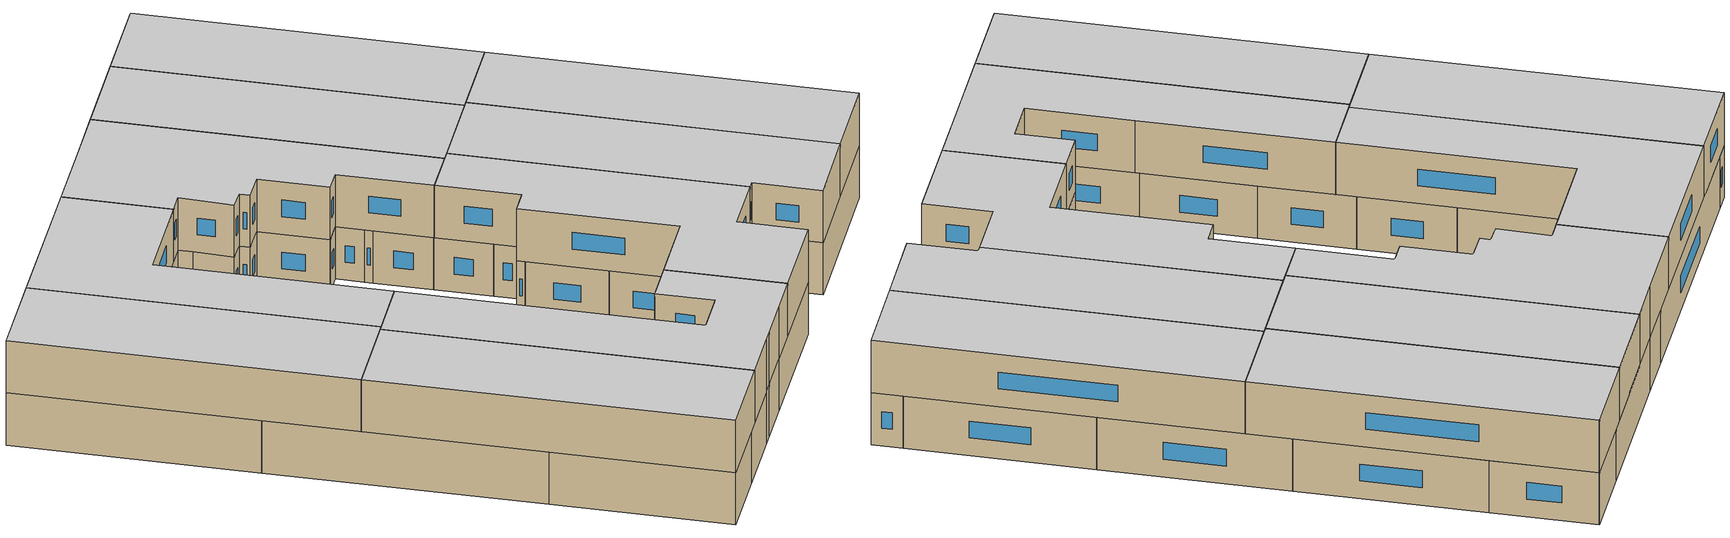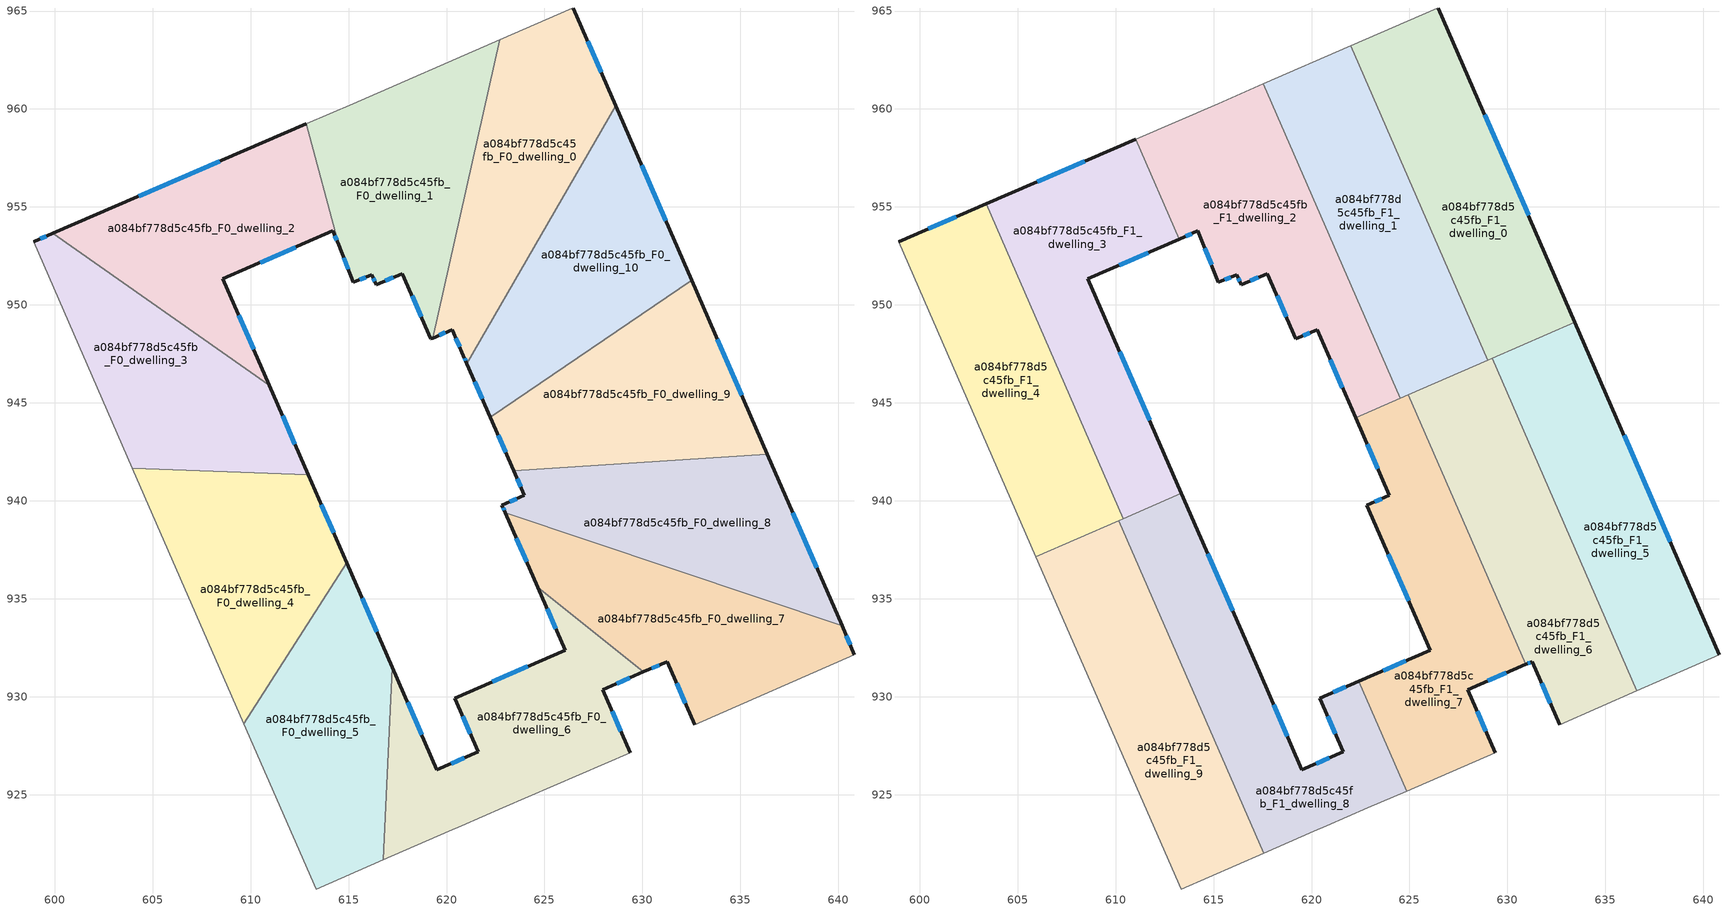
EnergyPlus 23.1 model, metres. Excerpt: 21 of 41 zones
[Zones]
a084bf778d5c45fb_F0_dwelling_0
 floor ground (EU_floor_Construction): 626.47,965.16 628.64,960.17 621.04,947 620.86,947.41 620.28,948.74 619.29,948.31 622.73,963.54 626.41,965.15 z0
 wall outside (EU_wall_Construction): 628.64,960.17 626.47,965.16 / 619.29,948.31 620.28,948.74 620.86,947.41 621.04,947 z0:3
 wall to a084bf778d5c45fb_F0_dwelling_10 (EU_wall_Construction): 621.04,947 628.64,960.17 z0:3
 wall to a084bf778d5c45fb_F0_dwelling_1 (EU_wall_Construction): 622.73,963.54 619.29,948.31 z0:3
 wall adiabatic (EU_wall_Construction): 626.47,965.16 626.41,965.15 622.73,963.54 z0:3
 window (EU_Window_Construction): 627.91,961.86 627.21,963.46 / 620.93,947.27 620.98,947.14 / 620.48,948.29 620.67,947.86 / 619.63,948.46 619.94,948.59 z1.02:1.98
a084bf778d5c45fb_F0_dwelling_1
 floor ground (EU_floor_Construction): 622.73,963.54 619.29,948.31 619.2,948.27 617.75,951.59 616.41,951.03 616.19,951.54 615.25,951.16 614.49,953.06 612.83,959.24 615.24,960.28 z0
 wall outside (EU_wall_Construction): 614.49,953.06 615.25,951.16 616.19,951.54 616.41,951.03 617.75,951.59 619.2,948.27 619.29,948.31 z0:3
 wall to a084bf778d5c45fb_F0_dwelling_2 (EU_wall_Construction): 612.83,959.24 614.49,953.06 z0:3
 wall adiabatic (EU_wall_Construction): 622.73,963.54 615.24,960.28 612.83,959.24 z0:3
 window (EU_Window_Construction): 618.24,950.46 618.71,949.4 / 616.86,951.22 617.29,951.4 / 616.27,951.37 616.33,951.2 / 615.57,951.29 615.87,951.41 / 614.75,952.42 614.99,951.81 z1.02:1.98
a084bf778d5c45fb_F0_dwelling_10
 floor ground (EU_floor_Construction): 628.64,960.17 632.51,951.27 622.23,944.28 621.04,947 z0
 wall outside (EU_wall_Construction): 621.04,947 622.23,944.28 / 632.51,951.27 628.64,960.17 z0:3
 wall to a084bf778d5c45fb_F0_dwelling_9 (EU_wall_Construction): 622.23,944.28 632.51,951.27 z0:3
 window (EU_Window_Construction): 621.45,946.07 621.83,945.2 / 631.2,954.3 629.96,957.14 z1.02:1.98
a084bf778d5c45fb_F0_dwelling_2
 floor ground (EU_floor_Construction): 612.83,959.24 614.49,953.06 614.2,953.78 608.59,951.33 610.95,945.9 599.9,953.65 z0
 wall outside (EU_wall_Construction): 610.95,945.9 608.59,951.33 614.2,953.78 614.49,953.06 / 612.83,959.24 599.9,953.65 z0:3
 wall to a084bf778d5c45fb_F0_dwelling_3 (EU_wall_Construction): 599.9,953.65 610.95,945.9 z0:3
 window (EU_Window_Construction): 614.3,953.53 614.39,953.31 / 610.5,952.16 612.29,952.94 / 610.15,947.74 609.39,949.48 / 608.43,957.34 604.3,955.55 z1.02:1.98
 ceiling adiabatic (EU_roof_Construction): 605.86,949.47 603.39,955.16 599.9,953.65 z3
a084bf778d5c45fb_F0_dwelling_3
 floor ground (EU_floor_Construction): 610.95,945.9 612.94,941.34 603.97,941.65 598.92,953.23 599.9,953.65 z0
 wall outside (EU_wall_Construction): 612.94,941.34 610.95,945.9 / 599.9,953.65 598.92,953.23 z0:3
 wall to a084bf778d5c45fb_F0_dwelling_4 (EU_wall_Construction): 603.97,941.65 612.94,941.34 z0:3
 wall adiabatic (EU_wall_Construction): 598.92,953.23 603.97,941.65 z0:3
 window (EU_Window_Construction): 612.26,942.89 611.63,944.35 / 599.57,953.51 599.25,953.37 z1.02:1.98
 ceiling adiabatic (EU_roof_Construction): 609.34,941.46 605.86,949.47 599.9,953.65 598.92,953.23 603.97,941.65 z3
a084bf778d5c45fb_F0_dwelling_4
 floor ground (EU_floor_Construction): 612.94,941.34 614.91,936.84 609.66,928.62 603.97,941.65 z0
 wall outside (EU_wall_Construction): 614.91,936.84 612.94,941.34 z0:3
 wall to a084bf778d5c45fb_F0_dwelling_5 (EU_wall_Construction): 609.66,928.62 614.91,936.84 z0:3
 wall adiabatic (EU_wall_Construction): 603.97,941.65 609.66,928.62 z0:3
 window (EU_Window_Construction): 614.24,938.37 613.61,939.81 z1.02:1.98
a084bf778d5c45fb_F0_dwelling_5
 floor ground (EU_floor_Construction): 614.91,936.84 617.24,931.51 616.78,921.67 613.34,920.18 609.66,928.62 z0
 wall outside (EU_wall_Construction): 617.24,931.51 614.91,936.84 z0:3
 wall to a084bf778d5c45fb_F0_dwelling_6 (EU_wall_Construction): 616.78,921.67 617.24,931.51 z0:3
 wall adiabatic (EU_wall_Construction): 609.66,928.62 613.34,920.18 616.78,921.67 z0:3
 window (EU_Window_Construction): 616.44,933.32 615.7,935.02 z1.02:1.98
a084bf778d5c45fb_F0_dwelling_6
 floor ground (EU_floor_Construction): 630.05,931.26 627.98,930.37 629.38,927.13 622.88,924.32 620.77,923.4 620.12,923.12 616.78,921.67 617.24,931.51 619.51,926.27 621.63,927.18 620.43,929.92 626.06,932.38 624.65,935.59 z0
 wall outside (EU_wall_Construction): 624.65,935.59 626.06,932.38 620.43,929.92 621.63,927.18 619.51,926.27 617.24,931.51 / 629.38,927.13 627.98,930.37 630.05,931.26 z0:3
 wall adiabatic (EU_wall_Construction): 616.78,921.67 620.12,923.12 620.77,923.4 622.88,924.32 629.38,927.13 z0:3
 wall to a084bf778d5c45fb_F0_dwelling_7 (EU_wall_Construction): 630.05,931.26 624.65,935.59 z0:3
 window (EU_Window_Construction): 618.74,928.05 618.01,929.72 / 620.91,926.87 620.23,926.58 / 620.84,928.99 621.22,928.12 / 624.14,931.55 622.34,930.76 / 625.13,934.5 625.58,933.47 / 628.69,930.67 629.35,930.96 / 628.9,928.23 628.45,929.26 z1.02:1.98
a084bf778d5c45fb_F0_dwelling_7
 floor ground (EU_floor_Construction): 640.19,933.61 640.83,932.15 632.67,928.56 631.27,931.79 630.05,931.26 624.65,935.59 622.99,939.39 z0
 wall outside (EU_wall_Construction): 630.05,931.26 631.27,931.79 632.67,928.56 / 622.99,939.39 624.65,935.59 / 640.83,932.15 640.19,933.61 z0:3
 wall to a084bf778d5c45fb_F0_dwelling_8 (EU_wall_Construction): 640.19,933.61 622.99,939.39 z0:3
 wall adiabatic (EU_wall_Construction): 632.67,928.56 640.83,932.15 z0:3
 window (EU_Window_Construction): 630.47,931.44 630.85,931.61 / 623.56,938.1 624.09,936.88 / 640.61,932.65 640.41,933.11 / 631.74,930.69 632.19,929.66 z1.02:1.98
a084bf778d5c45fb_F0_dwelling_8
 floor ground (EU_floor_Construction): 636.38,942.37 640.19,933.61 622.99,939.39 622.83,939.77 623.98,940.27 623.42,941.54 z0
 wall outside (EU_wall_Construction): 623.42,941.54 623.98,940.27 622.83,939.77 622.99,939.39 / 640.19,933.61 636.38,942.37 z0:3
 wall to a084bf778d5c45fb_F0_dwelling_9 (EU_wall_Construction): 636.38,942.37 623.42,941.54 z0:3
 window (EU_Window_Construction): 622.88,939.64 622.94,939.52 / 623.59,940.1 623.22,939.94 / 623.61,941.11 623.79,940.71 / 638.89,936.59 637.68,939.39 z1.02:1.98
a084bf778d5c45fb_F0_dwelling_9
 floor ground (EU_floor_Construction): 632.51,951.27 636.38,942.37 623.42,941.54 622.23,944.28 z0
 wall outside (EU_wall_Construction): 622.23,944.28 623.42,941.54 / 636.38,942.37 632.51,951.27 z0:3
 window (EU_Window_Construction): 622.64,943.35 623.02,942.47 / 635.06,945.4 633.83,948.24 z1.02:1.98
a084bf778d5c45fb_F1_dwelling_0
 floor to a084bf778d5c45fb_F0_dwelling_0 (EU_floor_Construction): 626.47,965.16 628.64,960.17 625.62,954.93 622.44,962.24 622.73,963.54 626.41,965.15 z3
 floor to a084bf778d5c45fb_F0_dwelling_10 (EU_floor_Construction): 628.64,960.17 632.51,951.27 628.42,948.48 625.62,954.93 z3
 floor to a084bf778d5c45fb_F0_dwelling_9 (EU_floor_Construction): 632.51,951.27 633.45,949.11 628.99,947.17 628.42,948.48 z3
 floor to a084bf778d5c45fb_F0_dwelling_1 (EU_floor_Construction): 622.73,963.54 622.44,962.24 622.01,963.23 z3
 wall outside (EU_wall_Construction): 633.45,949.11 626.47,965.16 z3:6
 wall to a084bf778d5c45fb_F1_dwelling_1 (EU_wall_Construction): 622.01,963.23 628.99,947.17 z3:6
 wall adiabatic (EU_wall_Construction): 626.47,965.16 626.41,965.15 622.01,963.23 z3:6
 wall to a084bf778d5c45fb_F1_dwelling_5 (EU_wall_Construction): 629.23,947.28 633.45,949.11 z3:6
 wall to a084bf778d5c45fb_F1_dwelling_6 (EU_wall_Construction): 628.99,947.17 629.23,947.28 z3:6
 window (EU_Window_Construction): 631.08,954.57 628.85,959.7 z4.02:4.98
 ceiling to a084bf778d5c45fb_F2_dwelling_0 (EU_floor_Construction): 633.45,949.11 626.47,965.16 626.41,965.15 622.01,963.23 628.99,947.17 z6
a084bf778d5c45fb_F1_dwelling_1
 floor to a084bf778d5c45fb_F0_dwelling_10 (EU_floor_Construction): 625.62,954.93 628.42,948.48 624.32,945.7 622.59,949.68 z3
 floor to a084bf778d5c45fb_F0_dwelling_0 (EU_floor_Construction): 622.44,962.24 625.62,954.93 622.59,949.68 620.62,954.21 z3
 floor to a084bf778d5c45fb_F0_dwelling_1 (EU_floor_Construction): 622.01,963.23 622.44,962.24 620.62,954.21 617.55,961.28 z3
 floor to a084bf778d5c45fb_F0_dwelling_9 (EU_floor_Construction): 628.42,948.48 628.99,947.17 624.52,945.23 624.32,945.7 z3
 wall to a084bf778d5c45fb_F1_dwelling_2 (EU_wall_Construction): 617.55,961.28 624.52,945.23 z3:6
 wall adiabatic (EU_wall_Construction): 622.01,963.23 617.55,961.28 z3:6
 wall to a084bf778d5c45fb_F1_dwelling_6 (EU_wall_Construction): 624.95,945.42 628.99,947.17 z3:6
 wall to a084bf778d5c45fb_F1_dwelling_7 (EU_wall_Construction): 624.52,945.23 624.95,945.42 z3:6
 ceiling to a084bf778d5c45fb_F2_dwelling_1 (EU_floor_Construction): 628.99,947.17 622.01,963.23 617.55,961.28 624.52,945.23 z6
a084bf778d5c45fb_F1_dwelling_2
 floor to a084bf778d5c45fb_F0_dwelling_1 (EU_floor_Construction): 617.55,961.28 620.62,954.21 619.29,948.31 619.2,948.27 617.75,951.59 616.41,951.03 616.19,951.54 615.25,951.16 614.49,953.06 612.83,959.24 615.24,960.28 z3
 floor to a084bf778d5c45fb_F0_dwelling_10 (EU_floor_Construction): 622.59,949.68 624.32,945.7 622.23,944.28 621.04,947 z3
 floor to a084bf778d5c45fb_F0_dwelling_2 (EU_floor_Construction): 612.83,959.24 614.49,953.06 614.2,953.78 613.25,953.36 611.03,958.46 z3
 floor to a084bf778d5c45fb_F0_dwelling_0 (EU_floor_Construction): 620.62,954.21 622.59,949.68 621.04,947 620.86,947.41 620.28,948.74 619.29,948.31 z3
 floor to a084bf778d5c45fb_F0_dwelling_9 (EU_floor_Construction): 624.32,945.7 624.52,945.23 622.25,944.24 622.23,944.28 z3
 wall outside (EU_wall_Construction): 613.25,953.36 614.2,953.78 615.25,951.16 616.19,951.54 616.41,951.03 617.75,951.59 619.2,948.27 620.28,948.74 622.25,944.24 z3:6
 wall to a084bf778d5c45fb_F1_dwelling_3 (EU_wall_Construction): 611.03,958.46 613.25,953.36 z3:6
 wall adiabatic (EU_wall_Construction): 617.55,961.28 615.24,960.28 611.03,958.46 z3:6
 wall to a084bf778d5c45fb_F1_dwelling_7 (EU_wall_Construction): 622.25,944.24 624.52,945.23 z3:6
 window (EU_Window_Construction): 620.95,947.21 621.58,945.77 / 619.57,948.43 619.91,948.58 / 618.24,950.46 618.71,949.4 / 616.86,951.22 617.29,951.4 / 616.27,951.37 616.33,951.2 / 615.57,951.29 615.87,951.41 / 614.56,952.89 614.89,952.05 / 613.57,953.5 613.88,953.64 z4.02:4.98
 ceiling to a084bf778d5c45fb_F2_dwelling_2 (EU_floor_Construction): 624.52,945.23 617.55,961.28 615.24,960.28 611.03,958.46 613.25,953.36 614.2,953.78 615.25,951.16 616.19,951.54 616.41,951.03 617.75,951.59 619.2,948.27 620.28,948.74 622.25,944.24 z6
a084bf778d5c45fb_F1_dwelling_3
 floor to a084bf778d5c45fb_F0_dwelling_2 (EU_floor_Construction): 611.03,958.46 613.25,953.36 608.59,951.33 610.95,945.9 605.86,949.47 603.39,955.16 z3
 floor to a084bf778d5c45fb_F0_dwelling_3 (EU_floor_Construction): 610.95,945.9 612.94,941.34 609.34,941.46 605.86,949.47 z3
 floor to a084bf778d5c45fb_F0_dwelling_4 (EU_floor_Construction): 612.94,941.34 613.36,940.38 610.38,939.08 609.34,941.46 z3
 wall outside (EU_wall_Construction): 613.36,940.38 608.59,951.33 613.25,953.36 / 611.03,958.46 603.39,955.16 z3:6
 wall to a084bf778d5c45fb_F1_dwelling_4 (EU_wall_Construction): 603.39,955.16 610.38,939.08 z3:6
 wall to a084bf778d5c45fb_F1_dwelling_8 (EU_wall_Construction): 610.38,939.08 613.36,940.38 z3:6
 window (EU_Window_Construction): 611.74,944.1 610.21,947.6 / 608.43,957.34 605.99,956.28 / 610.17,952.02 611.66,952.67 z4.02:4.98
 ceiling to a084bf778d5c45fb_F2_dwelling_3 (EU_floor_Construction): 613.36,940.38 608.59,951.33 613.25,953.36 611.03,958.46 603.39,955.16 610.38,939.08 z6
a084bf778d5c45fb_F1_dwelling_4
 floor to a084bf778d5c45fb_F0_dwelling_4 (EU_floor_Construction): 609.34,941.46 610.38,939.08 610.21,939.01 605.93,937.15 603.97,941.65 z3
 floor adiabatic (EU_floor_Construction): 603.39,955.16 609.34,941.46 603.97,941.65 605.93,937.15 610.21,939.01 610.17,938.99 605.93,937.15 598.92,953.23 z3
 wall outside (EU_wall_Construction): 603.39,955.16 598.92,953.23 z3:6
 wall to a084bf778d5c45fb_F1_dwelling_9 (EU_wall_Construction): 605.93,937.15 610.17,938.99 z3:6
 wall adiabatic (EU_wall_Construction): 598.92,953.23 605.93,937.15 z3:6
 wall to a084bf778d5c45fb_F1_dwelling_8 (EU_wall_Construction): 610.17,938.99 610.38,939.08 z3:6
 window (EU_Window_Construction): 601.87,954.5 600.44,953.88 z4.02:4.98
 ceiling to a084bf778d5c45fb_F2_dwelling_4 (EU_floor_Construction): 610.17,938.99 610.38,939.08 603.39,955.16 598.92,953.23 605.93,937.15 z6
a084bf778d5c45fb_F1_dwelling_5
 floor to a084bf778d5c45fb_F0_dwelling_8 (EU_floor_Construction): 636.38,942.37 640.19,933.61 634.31,935.59 631.5,942.06 z3
 floor to a084bf778d5c45fb_F0_dwelling_7 (EU_floor_Construction): 640.19,933.61 640.83,932.15 636.61,930.29 634.31,935.59 z3
 floor to a084bf778d5c45fb_F0_dwelling_9 (EU_floor_Construction): 633.45,949.11 636.38,942.37 631.5,942.06 629.23,947.28 z3
 wall outside (EU_wall_Construction): 640.83,932.15 633.45,949.11 z3:6
 wall to a084bf778d5c45fb_F1_dwelling_6 (EU_wall_Construction): 629.23,947.28 636.61,930.29 z3:6
 wall adiabatic (EU_wall_Construction): 636.61,930.29 640.83,932.15 z3:6
 window (EU_Window_Construction): 638.32,937.92 635.96,943.34 z4.02:4.98
 ceiling to a084bf778d5c45fb_F2_dwelling_5 (EU_floor_Construction): 640.83,932.15 633.45,949.11 629.23,947.28 636.61,930.29 z6
a084bf778d5c45fb_F1_dwelling_6
 floor to a084bf778d5c45fb_F0_dwelling_7 (EU_floor_Construction): 634.31,935.59 636.61,930.29 632.67,928.56 631.27,931.79 630.94,931.65 628.35,937.59 z3
 floor to a084bf778d5c45fb_F0_dwelling_9 (EU_floor_Construction): 629.23,947.28 631.5,942.06 626.55,941.74 624.95,945.42 z3
 floor to a084bf778d5c45fb_F0_dwelling_8 (EU_floor_Construction): 631.5,942.06 634.31,935.59 628.35,937.59 626.55,941.74 z3
 wall outside (EU_wall_Construction): 630.94,931.65 631.27,931.79 632.67,928.56 z3:6
 wall to a084bf778d5c45fb_F1_dwelling_7 (EU_wall_Construction): 624.95,945.42 630.94,931.65 z3:6
 wall adiabatic (EU_wall_Construction): 632.67,928.56 636.61,930.29 z3:6
 window (EU_Window_Construction): 631.74,930.69 632.19,929.66 / 631.05,931.7 631.15,931.74 z4.02:4.98
 ceiling to a084bf778d5c45fb_F2_dwelling_6 (EU_floor_Construction): 636.61,930.29 629.23,947.28 624.95,945.42 630.94,931.65 631.27,931.79 632.67,928.56 z6
a084bf778d5c45fb_F1_dwelling_7
 floor to a084bf778d5c45fb_F0_dwelling_6 (EU_floor_Construction): 630.05,931.27 627.98,930.37 629.38,927.13 624.86,925.18 622.42,930.79 626.06,932.38 624.65,935.59 z3
 floor to a084bf778d5c45fb_F0_dwelling_7 (EU_floor_Construction): 628.35,937.59 630.94,931.65 630.05,931.27 624.65,935.59 622.99,939.39 z3
 floor to a084bf778d5c45fb_F0_dwelling_8 (EU_floor_Construction): 626.55,941.74 628.35,937.59 622.99,939.39 622.83,939.77 623.98,940.27 623.42,941.55 z3
 floor to a084bf778d5c45fb_F0_dwelling_9 (EU_floor_Construction): 624.95,945.42 626.55,941.74 623.42,941.55 622.25,944.24 z3
 wall outside (EU_wall_Construction): 622.25,944.24 623.98,940.27 622.83,939.77 626.06,932.38 622.42,930.79 / 629.38,927.13 627.98,930.37 630.94,931.65 z3:6
 wall adiabatic (EU_wall_Construction): 624.86,925.17 629.38,927.13 z3:6
 wall to a084bf778d5c45fb_F1_dwelling_8 (EU_wall_Construction): 622.42,930.79 624.86,925.17 z3:6
 window (EU_Window_Construction): 622.84,942.89 623.39,941.62 / 628.99,930.8 629.93,931.21 / 628.9,928.23 628.45,929.26 / 624.82,931.84 623.66,931.33 / 623.93,937.26 624.96,934.9 / 623.59,940.1 623.22,939.94 z4.02:4.98
 ceiling to a084bf778d5c45fb_F2_dwelling_7 (EU_floor_Construction): 629.38,927.13 627.98,930.37 630.94,931.65 624.95,945.42 622.25,944.24 623.98,940.27 622.83,939.77 626.06,932.38 622.42,930.79 624.86,925.17 z6
a084bf778d5c45fb_F1_dwelling_8
 floor to a084bf778d5c45fb_F0_dwelling_5 (EU_floor_Construction): 614.91,936.84 617.24,931.51 616.87,923.57 612.64,933.29 z3
 floor to a084bf778d5c45fb_F0_dwelling_4 (EU_floor_Construction): 613.36,940.38 614.91,936.84 612.64,933.29 610.17,938.99 z3
 floor to a084bf778d5c45fb_F0_dwelling_6 (EU_floor_Construction): 622.42,930.79 624.86,925.18 622.88,924.32 620.77,923.4 620.12,923.12 617.55,922.01 616.87,923.57 617.24,931.51 617.32,931.31 619.51,926.27 621.63,927.18 620.43,929.92 z3
 wall outside (EU_wall_Construction): 622.42,930.79 620.43,929.92 621.63,927.18 619.51,926.27 617.33,931.3 613.36,940.38 z3:6
 wall adiabatic (EU_wall_Construction): 617.55,922.01 620.12,923.12 620.77,923.4 622.88,924.32 624.86,925.17 z3:6
 wall to a084bf778d5c45fb_F1_dwelling_9 (EU_wall_Construction): 610.17,938.99 617.55,922.01 z3:6
 window (EU_Window_Construction): 618.77,927.98 618.07,929.59 / 620.91,926.87 620.23,926.58 / 620.84,928.99 621.22,928.12 / 621.74,930.5 621.11,930.22 / 615.98,934.39 614.71,937.29 z4.02:4.98
 ceiling to a084bf778d5c45fb_F2_dwelling_8 (EU_floor_Construction): 622.88,924.32 624.86,925.17 622.42,930.79 620.43,929.92 621.63,927.18 619.51,926.27 617.33,931.3 613.36,940.38 610.17,938.99 617.55,922.01 620.12,923.12 620.77,923.4 z6
a084bf778d5c45fb_F1_dwelling_9
 floor to a084bf778d5c45fb_F0_dwelling_4 (EU_floor_Construction): 610.17,938.99 612.64,933.29 609.66,928.62 605.93,937.15 z3
 floor to a084bf778d5c45fb_F0_dwelling_5 (EU_floor_Construction): 612.64,933.29 616.87,923.57 616.78,921.67 613.34,920.18 609.66,928.62 z3
 floor to a084bf778d5c45fb_F0_dwelling_6 (EU_floor_Construction): 616.87,923.57 617.55,922.01 616.78,921.67 z3
 wall adiabatic (EU_wall_Construction): 605.93,937.15 613.34,920.18 617.55,922.01 z3:6
 ceiling to a084bf778d5c45fb_F2_dwelling_9 (EU_floor_Construction): 617.55,922.01 610.17,938.99 605.93,937.15 613.34,920.18 z6
[Building]
EU S2 Campaign: North Axis=0; Terrain=City; Solar Distribution=FullExterior
[Site:Location]
Vienna: Latitude=48; Longitude=16.5; Time Zone=1; Elevation=183
[SizingPeriod:WeatherFileDays]
AnnualSizingPeriod: Begin Month=1; Begin Day of Month=1; End Month=12; End Day of Month=31; Day of Week for Start Day=Monday; Use Weather File Daylight Saving Period=No; Use Weather File Rain and Snow Indicators=No
[MATERIAL]
EU_InternalMass_Material: Roughness=MediumRough; Thickness=0.1; Conductivity=1; Density=1800; Specific Heat=900; Thermal Absorptance=0.9; Solar Absorptance=0.7; Visible Absorptance=0.7
[MATERIAL:NOMASS] Roughness=MediumRough; Thermal Absorptance=0.9; Solar Absorptance=0.7; Visible Absorptance=0.7
Name | Thermal Resistance
EU_wall_NoMass | 0.942466
EU_roof_NoMass | 0.551687
EU_floor_NoMass | 0.66527
[WINDOWMATERIAL:SIMPLEGLAZINGSYSTEM]
EU_Window_SimpleGlazing: UFactor=2.03367; Solar Heat Gain Coefficient=0.65; Visible Transmittance=0.65
[CONSTRUCTION]
EU_wall_Construction: EU_wall_NoMass
EU_roof_Construction: EU_roof_NoMass
EU_floor_Construction: EU_floor_NoMass
EU_Window_Construction: EU_Window_SimpleGlazing
EU_InternalMass_Construction: EU_InternalMass_Material
[ZONE] Type=1; Multiplier=1; Ceiling Height=autocalculate; Floor Area=autocalculate; Part of Total Floor Area=Yes
Name | Volume
a084bf778d5c45fb_F0_dwelling_0 | 232.375
a084bf778d5c45fb_F1_dwelling_0 | 255.609
a084bf778d5c45fb_F0_dwelling_1 | 232.352
a084bf778d5c45fb_F1_dwelling_1 | 255.612
a084bf778d5c45fb_F0_dwelling_10 | 232.378
a084bf778d5c45fb_F0_dwelling_2 | 232.365
a084bf778d5c45fb_F1_dwelling_2 | 255.603
a084bf778d5c45fb_F0_dwelling_3 | 232.356
a084bf778d5c45fb_F1_dwelling_3 | 255.59
a084bf778d5c45fb_F0_dwelling_4 | 232.367
a084bf778d5c45fb_F1_dwelling_4 | 255.601
a084bf778d5c45fb_F0_dwelling_5 | 232.372
a084bf778d5c45fb_F1_dwelling_5 | 255.58
a084bf778d5c45fb_F0_dwelling_6 | 231.544
a084bf778d5c45fb_F1_dwelling_6; a084bf778d5c45fb_F1_dwelling_9 | 255.611
a084bf778d5c45fb_F0_dwelling_7 | 233.169
a084bf778d5c45fb_F1_dwelling_7 | 255.621
a084bf778d5c45fb_F0_dwelling_8 | 232.386
a084bf778d5c45fb_F1_dwelling_8 | 255.577
a084bf778d5c45fb_F0_dwelling_9 | 232.332
[INTERNALMASS] Construction=EU_InternalMass_Construction
Name | Zone or ZoneList | Surface Area
a084bf778d5c45fb_F0_dwelling_0_EU_InternalMass | a084bf778d5c45fb_F0_dwelling_0 | 77.458
a084bf778d5c45fb_F0_dwelling_1_EU_InternalMass | a084bf778d5c45fb_F0_dwelling_1 | 77.4508
a084bf778d5c45fb_F0_dwelling_2_EU_InternalMass | a084bf778d5c45fb_F0_dwelling_2 | 77.4553
a084bf778d5c45fb_F0_dwelling_3_EU_InternalMass | a084bf778d5c45fb_F0_dwelling_3 | 77.4522
a084bf778d5c45fb_F0_dwelling_4_EU_InternalMass | a084bf778d5c45fb_F0_dwelling_4 | 77.4547
a084bf778d5c45fb_F0_dwelling_5_EU_InternalMass | a084bf778d5c45fb_F0_dwelling_5 | 77.4568
a084bf778d5c45fb_F0_dwelling_6_EU_InternalMass | a084bf778d5c45fb_F0_dwelling_6 | 77.1817
a084bf778d5c45fb_F0_dwelling_7_EU_InternalMass | a084bf778d5c45fb_F0_dwelling_7 | 77.7239
a084bf778d5c45fb_F0_dwelling_8_EU_InternalMass | a084bf778d5c45fb_F0_dwelling_8 | 77.4616
a084bf778d5c45fb_F0_dwelling_9_EU_InternalMass | a084bf778d5c45fb_F0_dwelling_9 | 77.4439
a084bf778d5c45fb_F0_dwelling_10_EU_InternalMass | a084bf778d5c45fb_F0_dwelling_10 | 77.4591
a084bf778d5c45fb_F1_dwelling_0_EU_InternalMass | a084bf778d5c45fb_F1_dwelling_0 | 85.2031
a084bf778d5c45fb_F1_dwelling_1_EU_InternalMass | a084bf778d5c45fb_F1_dwelling_1 | 85.2041
a084bf778d5c45fb_F1_dwelling_2_EU_InternalMass | a084bf778d5c45fb_F1_dwelling_2 | 85.1971
a084bf778d5c45fb_F1_dwelling_3_EU_InternalMass | a084bf778d5c45fb_F1_dwelling_3 | 85.1979
a084bf778d5c45fb_F1_dwelling_4_EU_InternalMass | a084bf778d5c45fb_F1_dwelling_4 | 85.2015
a084bf778d5c45fb_F1_dwelling_5_EU_InternalMass | a084bf778d5c45fb_F1_dwelling_5 | 85.1937
a084bf778d5c45fb_F1_dwelling_6_EU_InternalMass | a084bf778d5c45fb_F1_dwelling_6 | 85.2033
a084bf778d5c45fb_F1_dwelling_7_EU_InternalMass | a084bf778d5c45fb_F1_dwelling_7 | 85.2068
a084bf778d5c45fb_F1_dwelling_8_EU_InternalMass | a084bf778d5c45fb_F1_dwelling_8 | 85.1918
a084bf778d5c45fb_F1_dwelling_9_EU_InternalMass | a084bf778d5c45fb_F1_dwelling_9 | 85.2041
[OTHEREQUIPMENT] Fuel Type=Electricity; Design Level Calculation Method=Watts/Area; Power per Zone Floor Area=1; Fraction Latent=0; Fraction Radiant=0; Fraction Lost=0; Carbon Dioxide Generation Rate=0; EndUse Subcategory=EU_Step8_InternalGains
Name | Zone or ZoneList or Space or SpaceList | Schedule
EU_Step8_InternalGain_a084bf778d5c45fb_F0_dwelling_0_f000 | a084bf778d5c45fb_F0_dwelling_0 | EU_Step8_GainSchedule_a084bf778d5c45fb_F0_dwelling_0_f000
EU_Step8_InternalGain_a084bf778d5c45fb_F0_dwelling_1_f000 | a084bf778d5c45fb_F0_dwelling_1 | EU_Step8_GainSchedule_a084bf778d5c45fb_F0_dwelling_1_f000
EU_Step8_InternalGain_a084bf778d5c45fb_F0_dwelling_2_f000 | a084bf778d5c45fb_F0_dwelling_2 | EU_Step8_GainSchedule_a084bf778d5c45fb_F0_dwelling_2_f000
EU_Step8_InternalGain_a084bf778d5c45fb_F0_dwelling_3_f000 | a084bf778d5c45fb_F0_dwelling_3 | EU_Step8_GainSchedule_a084bf778d5c45fb_F0_dwelling_3_f000
EU_Step8_InternalGain_a084bf778d5c45fb_F0_dwelling_4_f000 | a084bf778d5c45fb_F0_dwelling_4 | EU_Step8_GainSchedule_a084bf778d5c45fb_F0_dwelling_4_f000
EU_Step8_InternalGain_a084bf778d5c45fb_F0_dwelling_5_f000 | a084bf778d5c45fb_F0_dwelling_5 | EU_Step8_GainSchedule_a084bf778d5c45fb_F0_dwelling_5_f000
EU_Step8_InternalGain_a084bf778d5c45fb_F0_dwelling_6_f000 | a084bf778d5c45fb_F0_dwelling_6 | EU_Step8_GainSchedule_a084bf778d5c45fb_F0_dwelling_6_f000
EU_Step8_InternalGain_a084bf778d5c45fb_F0_dwelling_7_f000 | a084bf778d5c45fb_F0_dwelling_7 | EU_Step8_GainSchedule_a084bf778d5c45fb_F0_dwelling_7_f000
EU_Step8_InternalGain_a084bf778d5c45fb_F0_dwelling_8_f000 | a084bf778d5c45fb_F0_dwelling_8 | EU_Step8_GainSchedule_a084bf778d5c45fb_F0_dwelling_8_f000
EU_Step8_InternalGain_a084bf778d5c45fb_F0_dwelling_9_f000 | a084bf778d5c45fb_F0_dwelling_9 | EU_Step8_GainSchedule_a084bf778d5c45fb_F0_dwelling_9_f000
EU_Step8_InternalGain_a084bf778d5c45fb_F0_dwelling_10_f000 | a084bf778d5c45fb_F0_dwelling_10 | EU_Step8_GainSchedule_a084bf778d5c45fb_F0_dwelling_10_f000
EU_Step8_InternalGain_a084bf778d5c45fb_F1_dwelling_0_f000 | a084bf778d5c45fb_F1_dwelling_0 | EU_Step8_GainSchedule_a084bf778d5c45fb_F1_dwelling_0_f000
EU_Step8_InternalGain_a084bf778d5c45fb_F1_dwelling_1_f000 | a084bf778d5c45fb_F1_dwelling_1 | EU_Step8_GainSchedule_a084bf778d5c45fb_F1_dwelling_1_f000
EU_Step8_InternalGain_a084bf778d5c45fb_F1_dwelling_2_f000 | a084bf778d5c45fb_F1_dwelling_2 | EU_Step8_GainSchedule_a084bf778d5c45fb_F1_dwelling_2_f000
EU_Step8_InternalGain_a084bf778d5c45fb_F1_dwelling_3_f000 | a084bf778d5c45fb_F1_dwelling_3 | EU_Step8_GainSchedule_a084bf778d5c45fb_F1_dwelling_3_f000
EU_Step8_InternalGain_a084bf778d5c45fb_F1_dwelling_4_f000 | a084bf778d5c45fb_F1_dwelling_4 | EU_Step8_GainSchedule_a084bf778d5c45fb_F1_dwelling_4_f000
EU_Step8_InternalGain_a084bf778d5c45fb_F1_dwelling_5_f000 | a084bf778d5c45fb_F1_dwelling_5 | EU_Step8_GainSchedule_a084bf778d5c45fb_F1_dwelling_5_f000
EU_Step8_InternalGain_a084bf778d5c45fb_F1_dwelling_6_f000 | a084bf778d5c45fb_F1_dwelling_6 | EU_Step8_GainSchedule_a084bf778d5c45fb_F1_dwelling_6_f000
EU_Step8_InternalGain_a084bf778d5c45fb_F1_dwelling_7_f000 | a084bf778d5c45fb_F1_dwelling_7 | EU_Step8_GainSchedule_a084bf778d5c45fb_F1_dwelling_7_f000
EU_Step8_InternalGain_a084bf778d5c45fb_F1_dwelling_8_f000 | a084bf778d5c45fb_F1_dwelling_8 | EU_Step8_GainSchedule_a084bf778d5c45fb_F1_dwelling_8_f000
EU_Step8_InternalGain_a084bf778d5c45fb_F1_dwelling_9_f000 | a084bf778d5c45fb_F1_dwelling_9 | EU_Step8_GainSchedule_a084bf778d5c45fb_F1_dwelling_9_f000
[ZONEVENTILATION:DESIGNFLOWRATE] Schedule=EU_AlwaysOn; Design Flow Rate Calculation Method=AirChanges/Hour; Air Changes per Hour=0.530523; Ventilation Type=Natural; Fan Pressure Rise=0; Fan Total Efficiency=1; Constant Term Coefficient=1; Temperature Term Coefficient=0; Velocity Term Coefficient=0; Velocity Squared Term Coefficient=0; Minimum Indoor Temperature=-100; Maximum Indoor Temperature=100; Delta Temperature=-100; Minimum Outdoor Temperature=-100; Maximum Outdoor Temperature=100; Maximum Wind Speed=40
Name | Zone or ZoneList or Space or SpaceList
EU_ConstantAir_a084bf778d5c45fb_F0_dwelling_0 | a084bf778d5c45fb_F0_dwelling_0
EU_ConstantAir_a084bf778d5c45fb_F0_dwelling_1 | a084bf778d5c45fb_F0_dwelling_1
EU_ConstantAir_a084bf778d5c45fb_F0_dwelling_2 | a084bf778d5c45fb_F0_dwelling_2
EU_ConstantAir_a084bf778d5c45fb_F0_dwelling_3 | a084bf778d5c45fb_F0_dwelling_3
EU_ConstantAir_a084bf778d5c45fb_F0_dwelling_4 | a084bf778d5c45fb_F0_dwelling_4
EU_ConstantAir_a084bf778d5c45fb_F0_dwelling_5 | a084bf778d5c45fb_F0_dwelling_5
EU_ConstantAir_a084bf778d5c45fb_F0_dwelling_6 | a084bf778d5c45fb_F0_dwelling_6
EU_ConstantAir_a084bf778d5c45fb_F0_dwelling_7 | a084bf778d5c45fb_F0_dwelling_7
EU_ConstantAir_a084bf778d5c45fb_F0_dwelling_8 | a084bf778d5c45fb_F0_dwelling_8
EU_ConstantAir_a084bf778d5c45fb_F0_dwelling_9 | a084bf778d5c45fb_F0_dwelling_9
EU_ConstantAir_a084bf778d5c45fb_F0_dwelling_10 | a084bf778d5c45fb_F0_dwelling_10
EU_ConstantAir_a084bf778d5c45fb_F1_dwelling_0 | a084bf778d5c45fb_F1_dwelling_0
EU_ConstantAir_a084bf778d5c45fb_F1_dwelling_1 | a084bf778d5c45fb_F1_dwelling_1
EU_ConstantAir_a084bf778d5c45fb_F1_dwelling_2 | a084bf778d5c45fb_F1_dwelling_2
EU_ConstantAir_a084bf778d5c45fb_F1_dwelling_3 | a084bf778d5c45fb_F1_dwelling_3
EU_ConstantAir_a084bf778d5c45fb_F1_dwelling_4 | a084bf778d5c45fb_F1_dwelling_4
EU_ConstantAir_a084bf778d5c45fb_F1_dwelling_5 | a084bf778d5c45fb_F1_dwelling_5
EU_ConstantAir_a084bf778d5c45fb_F1_dwelling_6 | a084bf778d5c45fb_F1_dwelling_6
EU_ConstantAir_a084bf778d5c45fb_F1_dwelling_7 | a084bf778d5c45fb_F1_dwelling_7
EU_ConstantAir_a084bf778d5c45fb_F1_dwelling_8 | a084bf778d5c45fb_F1_dwelling_8
EU_ConstantAir_a084bf778d5c45fb_F1_dwelling_9 | a084bf778d5c45fb_F1_dwelling_9
[HVACTEMPLATE:THERMOSTAT] Constant Heating Setpoint=20; Constant Cooling Setpoint=50
EU_HeatOnly_a084bf778d5c45fb_F0_dwelling_0; EU_HeatOnly_a084bf778d5c45fb_F0_dwelling_1; EU_HeatOnly_a084bf778d5c45fb_F0_dwelling_2; EU_HeatOnly_a084bf778d5c45fb_F0_dwelling_3; EU_HeatOnly_a084bf778d5c45fb_F0_dwelling_4; EU_HeatOnly_a084bf778d5c45fb_F0_dwelling_5; EU_HeatOnly_a084bf778d5c45fb_F0_dwelling_6; EU_HeatOnly_a084bf778d5c45fb_F0_dwelling_7; EU_HeatOnly_a084bf778d5c45fb_F0_dwelling_8; EU_HeatOnly_a084bf778d5c45fb_F0_dwelling_9; EU_HeatOnly_a084bf778d5c45fb_F0_dwelling_10; EU_HeatOnly_a084bf778d5c45fb_F1_dwelling_0; EU_HeatOnly_a084bf778d5c45fb_F1_dwelling_1; EU_HeatOnly_a084bf778d5c45fb_F1_dwelling_2; EU_HeatOnly_a084bf778d5c45fb_F1_dwelling_3; EU_HeatOnly_a084bf778d5c45fb_F1_dwelling_4; EU_HeatOnly_a084bf778d5c45fb_F1_dwelling_5; EU_HeatOnly_a084bf778d5c45fb_F1_dwelling_6; EU_HeatOnly_a084bf778d5c45fb_F1_dwelling_7; EU_HeatOnly_a084bf778d5c45fb_F1_dwelling_8; EU_HeatOnly_a084bf778d5c45fb_F1_dwelling_9; EU_HeatOnly_a084bf778d5c45fb_F2_dwelling_0; EU_HeatOnly_a084bf778d5c45fb_F2_dwelling_1; EU_HeatOnly_a084bf778d5c45fb_F2_dwelling_2; EU_HeatOnly_a084bf778d5c45fb_F2_dwelling_3; EU_HeatOnly_a084bf778d5c45fb_F2_dwelling_4; EU_HeatOnly_a084bf778d5c45fb_F2_dwelling_5; EU_HeatOnly_a084bf778d5c45fb_F2_dwelling_6; EU_HeatOnly_a084bf778d5c45fb_F2_dwelling_7; EU_HeatOnly_a084bf778d5c45fb_F2_dwelling_8; EU_HeatOnly_a084bf778d5c45fb_F2_dwelling_9; EU_HeatOnly_a084bf778d5c45fb_F3_dwelling_0; EU_HeatOnly_a084bf778d5c45fb_F3_dwelling_1; EU_HeatOnly_a084bf778d5c45fb_F3_dwelling_2; EU_HeatOnly_a084bf778d5c45fb_F3_dwelling_3; EU_HeatOnly_a084bf778d5c45fb_F3_dwelling_4; EU_HeatOnly_a084bf778d5c45fb_F3_dwelling_5; EU_HeatOnly_a084bf778d5c45fb_F3_dwelling_6; EU_HeatOnly_a084bf778d5c45fb_F3_dwelling_7; EU_HeatOnly_a084bf778d5c45fb_F3_dwelling_8; EU_HeatOnly_a084bf778d5c45fb_F3_dwelling_9
[HVACTEMPLATE:ZONE:IDEALLOADSAIRSYSTEM] System Availability Schedule=EU_AlwaysOn; Maximum Heating Supply Air Temperature=50; Minimum Cooling Supply Air Temperature=13; Maximum Heating Supply Air Humidity Ratio=0.0156; Minimum Cooling Supply Air Humidity Ratio=0.0077; Heating Limit=NoLimit; Cooling Limit=NoLimit; Heating Availability Schedule=EU_AlwaysOn; Cooling Availability Schedule=EU_CoolingOff; Dehumidification Control Type=ConstantSensibleHeatRatio; Cooling Sensible Heat Ratio=0.7; Dehumidification Setpoint=60; Humidification Control Type=None; Humidification Setpoint=30; Outdoor Air Method=None; Outdoor Air Flow Rate per Person=0.00944; Outdoor Air Flow Rate per Zone Floor Area=0; Outdoor Air Flow Rate per Zone=0; Demand Controlled Ventilation Type=None; Outdoor Air Economizer Type=NoEconomizer; Heat Recovery Type=None; Sensible Heat Recovery Effectiveness=0.7; Latent Heat Recovery Effectiveness=0.65
Name | Template Thermostat
a084bf778d5c45fb_F0_dwelling_0 | EU_HeatOnly_a084bf778d5c45fb_F0_dwelling_0
a084bf778d5c45fb_F0_dwelling_1 | EU_HeatOnly_a084bf778d5c45fb_F0_dwelling_1
a084bf778d5c45fb_F0_dwelling_2 | EU_HeatOnly_a084bf778d5c45fb_F0_dwelling_2
a084bf778d5c45fb_F0_dwelling_3 | EU_HeatOnly_a084bf778d5c45fb_F0_dwelling_3
a084bf778d5c45fb_F0_dwelling_4 | EU_HeatOnly_a084bf778d5c45fb_F0_dwelling_4
a084bf778d5c45fb_F0_dwelling_5 | EU_HeatOnly_a084bf778d5c45fb_F0_dwelling_5
a084bf778d5c45fb_F0_dwelling_6 | EU_HeatOnly_a084bf778d5c45fb_F0_dwelling_6
a084bf778d5c45fb_F0_dwelling_7 | EU_HeatOnly_a084bf778d5c45fb_F0_dwelling_7
a084bf778d5c45fb_F0_dwelling_8 | EU_HeatOnly_a084bf778d5c45fb_F0_dwelling_8
a084bf778d5c45fb_F0_dwelling_9 | EU_HeatOnly_a084bf778d5c45fb_F0_dwelling_9
a084bf778d5c45fb_F0_dwelling_10 | EU_HeatOnly_a084bf778d5c45fb_F0_dwelling_10
a084bf778d5c45fb_F1_dwelling_0 | EU_HeatOnly_a084bf778d5c45fb_F1_dwelling_0
a084bf778d5c45fb_F1_dwelling_1 | EU_HeatOnly_a084bf778d5c45fb_F1_dwelling_1
a084bf778d5c45fb_F1_dwelling_2 | EU_HeatOnly_a084bf778d5c45fb_F1_dwelling_2
a084bf778d5c45fb_F1_dwelling_3 | EU_HeatOnly_a084bf778d5c45fb_F1_dwelling_3
a084bf778d5c45fb_F1_dwelling_4 | EU_HeatOnly_a084bf778d5c45fb_F1_dwelling_4
a084bf778d5c45fb_F1_dwelling_5 | EU_HeatOnly_a084bf778d5c45fb_F1_dwelling_5
a084bf778d5c45fb_F1_dwelling_6 | EU_HeatOnly_a084bf778d5c45fb_F1_dwelling_6
a084bf778d5c45fb_F1_dwelling_7 | EU_HeatOnly_a084bf778d5c45fb_F1_dwelling_7
a084bf778d5c45fb_F1_dwelling_8 | EU_HeatOnly_a084bf778d5c45fb_F1_dwelling_8
a084bf778d5c45fb_F1_dwelling_9 | EU_HeatOnly_a084bf778d5c45fb_F1_dwelling_9
[SIZING:ZONE] Zone Cooling Design Supply Air Temperature Input Method=SupplyAirTemperature; Zone Cooling Design Supply Air Temperature=13; Zone Heating Design Supply Air Temperature Input Method=SupplyAirTemperature; Zone Heating Design Supply Air Temperature=50; Zone Cooling Design Supply Air Humidity Ratio=0.008; Zone Heating Design Supply Air Humidity Ratio=0.008; Cooling Design Air Flow Method=DesignDay; Cooling Design Air Flow Rate=0; Cooling Minimum Air Flow per Zone Floor Area=0.000762; Cooling Minimum Air Flow=0; Cooling Minimum Air Flow Fraction=0.2; Heating Design Air Flow Method=DesignDay; Heating Design Air Flow Rate=0; Heating Maximum Air Flow per Zone Floor Area=0.002032; Heating Maximum Air Flow=0.141576; Heating Maximum Air Flow Fraction=0.3; Account for Dedicated Outdoor Air System=No; Dedicated Outdoor Air System Control Strategy=NeutralSupplyAir; Dedicated Outdoor Air Low Setpoint Temperature for Design=autosize; Dedicated Outdoor Air High Setpoint Temperature for Design=autosize; Zone Load Sizing Method=Sensible Load Only No Latent Load; Zone Latent Cooling Design Supply Air Humidity Ratio Input Method=HumidityRatioDifference; Zone Cooling Design Supply Air Humidity Ratio Difference=0.005; Zone Latent Heating Design Supply Air Humidity Ratio Input Method=HumidityRatioDifference; Zone Humidification Design Supply Air Humidity Ratio Difference=0.005
a084bf778d5c45fb_F0_dwelling_0; a084bf778d5c45fb_F0_dwelling_1; a084bf778d5c45fb_F0_dwelling_2; a084bf778d5c45fb_F0_dwelling_3; a084bf778d5c45fb_F0_dwelling_4; a084bf778d5c45fb_F0_dwelling_5; a084bf778d5c45fb_F0_dwelling_6; a084bf778d5c45fb_F0_dwelling_7; a084bf778d5c45fb_F0_dwelling_8; a084bf778d5c45fb_F0_dwelling_9; a084bf778d5c45fb_F0_dwelling_10; a084bf778d5c45fb_F1_dwelling_0; a084bf778d5c45fb_F1_dwelling_1; a084bf778d5c45fb_F1_dwelling_2; a084bf778d5c45fb_F1_dwelling_3; a084bf778d5c45fb_F1_dwelling_4; a084bf778d5c45fb_F1_dwelling_5; a084bf778d5c45fb_F1_dwelling_6; a084bf778d5c45fb_F1_dwelling_7; a084bf778d5c45fb_F1_dwelling_8; a084bf778d5c45fb_F1_dwelling_9
[SCHEDULE:CONSTANT]
Name | Hourly Value
EU_AlwaysOn | 1
EU_CoolingOff | 0
[SCHEDULE:FILE] Column Number=1; Rows to Skip at Top=0; Number of Hours of Data=8760; Column Separator=Comma; Interpolate to Timestep=No; Minutes per Item=60; Adjust Schedule for Daylight Savings=Yes
Name | File
EU_Step8_GainSchedule_a084bf778d5c45fb_F0_dwelling_0_f000 | ../../schedules/a084bf778d5c45fb/a084bf778d5c45fb_F0_dwelling_0_f000_gain.csv
EU_Step8_GainSchedule_a084bf778d5c45fb_F0_dwelling_1_f000 | ../../schedules/a084bf778d5c45fb/a084bf778d5c45fb_F0_dwelling_1_f000_gain.csv
EU_Step8_GainSchedule_a084bf778d5c45fb_F0_dwelling_2_f000 | ../../schedules/a084bf778d5c45fb/a084bf778d5c45fb_F0_dwelling_2_f000_gain.csv
EU_Step8_GainSchedule_a084bf778d5c45fb_F0_dwelling_3_f000 | ../../schedules/a084bf778d5c45fb/a084bf778d5c45fb_F0_dwelling_3_f000_gain.csv
EU_Step8_GainSchedule_a084bf778d5c45fb_F0_dwelling_4_f000 | ../../schedules/a084bf778d5c45fb/a084bf778d5c45fb_F0_dwelling_4_f000_gain.csv
EU_Step8_GainSchedule_a084bf778d5c45fb_F0_dwelling_5_f000 | ../../schedules/a084bf778d5c45fb/a084bf778d5c45fb_F0_dwelling_5_f000_gain.csv
EU_Step8_GainSchedule_a084bf778d5c45fb_F0_dwelling_6_f000 | ../../schedules/a084bf778d5c45fb/a084bf778d5c45fb_F0_dwelling_6_f000_gain.csv
EU_Step8_GainSchedule_a084bf778d5c45fb_F0_dwelling_7_f000 | ../../schedules/a084bf778d5c45fb/a084bf778d5c45fb_F0_dwelling_7_f000_gain.csv
EU_Step8_GainSchedule_a084bf778d5c45fb_F0_dwelling_8_f000 | ../../schedules/a084bf778d5c45fb/a084bf778d5c45fb_F0_dwelling_8_f000_gain.csv
EU_Step8_GainSchedule_a084bf778d5c45fb_F0_dwelling_9_f000 | ../../schedules/a084bf778d5c45fb/a084bf778d5c45fb_F0_dwelling_9_f000_gain.csv
EU_Step8_GainSchedule_a084bf778d5c45fb_F0_dwelling_10_f000 | ../../schedules/a084bf778d5c45fb/a084bf778d5c45fb_F0_dwelling_10_f000_gain.csv
EU_Step8_GainSchedule_a084bf778d5c45fb_F1_dwelling_0_f000 | ../../schedules/a084bf778d5c45fb/a084bf778d5c45fb_F1_dwelling_0_f000_gain.csv
EU_Step8_GainSchedule_a084bf778d5c45fb_F1_dwelling_1_f000 | ../../schedules/a084bf778d5c45fb/a084bf778d5c45fb_F1_dwelling_1_f000_gain.csv
EU_Step8_GainSchedule_a084bf778d5c45fb_F1_dwelling_2_f000 | ../../schedules/a084bf778d5c45fb/a084bf778d5c45fb_F1_dwelling_2_f000_gain.csv
EU_Step8_GainSchedule_a084bf778d5c45fb_F1_dwelling_3_f000 | ../../schedules/a084bf778d5c45fb/a084bf778d5c45fb_F1_dwelling_3_f000_gain.csv
EU_Step8_GainSchedule_a084bf778d5c45fb_F1_dwelling_4_f000 | ../../schedules/a084bf778d5c45fb/a084bf778d5c45fb_F1_dwelling_4_f000_gain.csv
EU_Step8_GainSchedule_a084bf778d5c45fb_F1_dwelling_5_f000 | ../../schedules/a084bf778d5c45fb/a084bf778d5c45fb_F1_dwelling_5_f000_gain.csv
EU_Step8_GainSchedule_a084bf778d5c45fb_F1_dwelling_6_f000 | ../../schedules/a084bf778d5c45fb/a084bf778d5c45fb_F1_dwelling_6_f000_gain.csv
EU_Step8_GainSchedule_a084bf778d5c45fb_F1_dwelling_7_f000 | ../../schedules/a084bf778d5c45fb/a084bf778d5c45fb_F1_dwelling_7_f000_gain.csv
EU_Step8_GainSchedule_a084bf778d5c45fb_F1_dwelling_8_f000 | ../../schedules/a084bf778d5c45fb/a084bf778d5c45fb_F1_dwelling_8_f000_gain.csv
EU_Step8_GainSchedule_a084bf778d5c45fb_F1_dwelling_9_f000 | ../../schedules/a084bf778d5c45fb/a084bf778d5c45fb_F1_dwelling_9_f000_gain.csv
